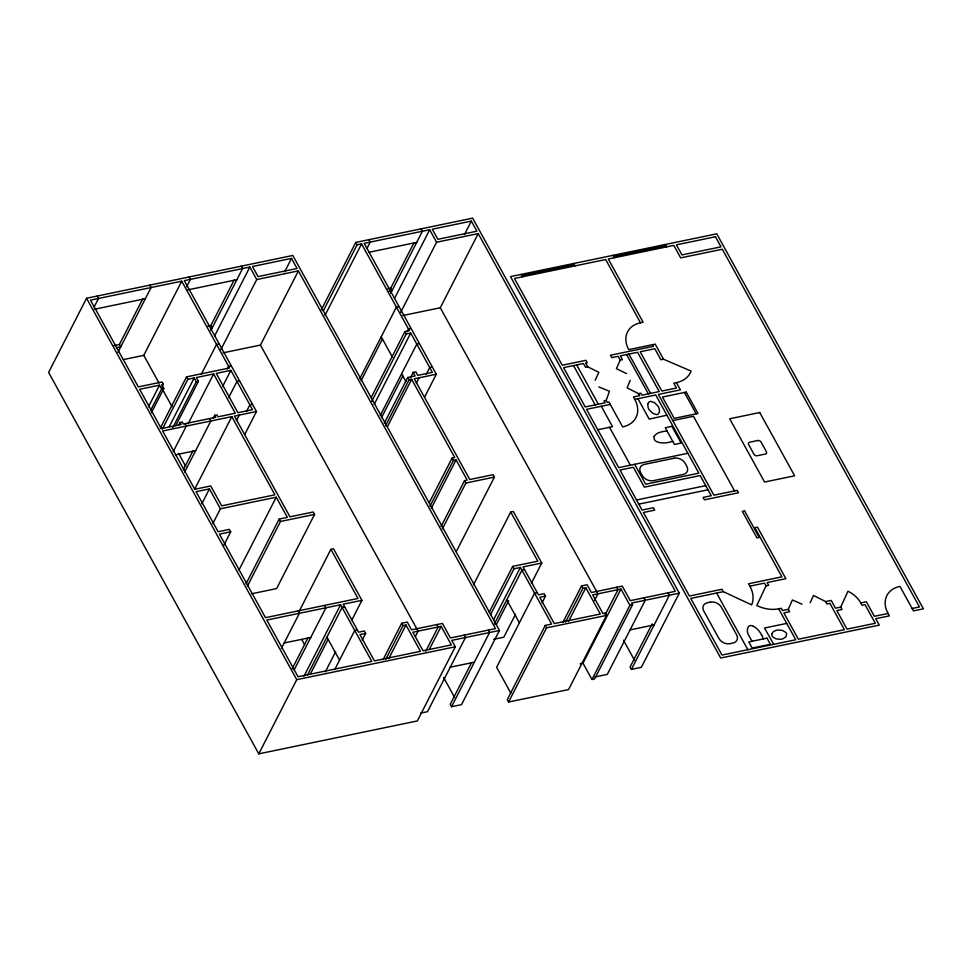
<?xml version="1.0" encoding="UTF-8"?>
<svg xmlns="http://www.w3.org/2000/svg" width="972" height="972" viewBox="0 0 972 972"><rect width="100%" height="100%" fill="white"/><g stroke="black" fill="none" stroke-linecap="round" stroke-linejoin="round"><path stroke-width="1.46" d="M630.196 380.295L627.122 387.901L638.616 393.636L639.722 395.628L633.452 396.928L634.777 399.334A28.868 21.287 27.1 0 1 622.663 426.915L608.946 402.019L607.318 402.359L606.212 400.367L609.42 391.266L598.801 386.905M652.577 344.671L653.488 346.311L610.477 355.23L611.801 357.635L618.107 356.323L620.197 360.114L616.418 368.692L626.49 373.576M810.198 602.725L813.503 595.459L825.641 601.583L826.965 603.977L829.918 603.369L844.401 629.674L798.364 639.224L783.869 612.919L789.604 611.728L788.28 609.335L792.399 599.967L802.022 604.171M840.719 607.087L847.985 591.243A23.632 17.423 27.1 0 1 860.779 602.932L862.103 605.325L865.068 604.718L875.298 623.271L847.025 629.127L836.807 610.586L842.044 609.493L840.719 607.087L835.483 608.18L831.206 600.429L825.641 601.583M595.143 380.283L598.874 372.325L587.744 366.845L585.654 363.054L587.282 362.726L585.958 360.32L562.253 365.241L514.443 278.466L605.665 259.536L640.512 322.765A28.103 20.728 27.1 0 0 628.714 349.616L655.201 344.124L663.512 359.215L691.08 371.085A30.059 22.162 27.1 0 1 676.427 382.64L673.803 383.187L676.463 388.01L661.847 391.048L640.196 351.743L654.812 348.717L660.899 359.762L663.512 359.215M676.427 382.64L680.412 389.869L658.384 394.438L713.898 495.185L737.189 490.35L738.513 492.755L704.421 499.827L703.096 497.421L711.273 495.72L700.168 475.563L644.351 487.142L633.392 467.265L620.014 470.035L642.079 510.081L653.366 507.736L654.691 510.142L643.403 512.487L689.427 596.018L721.989 589.263L723.314 591.656L751.648 604.876A31.286 23.061 27.1 0 0 749.874 586.152L748.549 583.747L781.925 576.821L754.831 527.675L757.455 527.128L785.862 578.68L767.139 582.568L768.645 585.302L766.033 585.849L756.775 605.507A29.464 21.724 27.1 0 0 778.681 608.812L781.294 608.265L782.545 610.525L788.28 609.335M654.18 436.61C652.613 442.758 662.126 443.366 666.294 442.758A21.736 16.026 27.1 0 0 668.129 442.527L672.782 441.373M86.557 298.258L48.6 372.422L258.783 753.847L417.34 720.945L455.297 646.781L451.761 640.366L499.462 630.476L292.803 255.466L86.557 298.258L296.739 679.671L258.783 753.847M94.077 307.103L98.5 298.453L97.176 296.047M113.566 345.692L119.41 344.477L142.714 298.939M117.977 352.265L151.097 287.542L149.773 285.136M123.359 359.591L143.771 355.363L181.728 281.187L229.538 367.963L186.527 376.881L160.307 428.13M186.6 286.801L190.403 279.389L189.078 276.984M148.485 406.746L159.517 385.167L161.607 388.958L150.563 410.524M161.96 387.075L163.345 384.377L162.02 381.972L138.316 386.892L90.493 300.117L181.728 281.187M151.377 412.772L163.806 388.496L161.716 384.705L163.345 384.377M207.984 326.094L210.888 325.498L234.191 279.96M210.827 330.602L242.575 268.564L241.25 266.158M162.324 429.187L187.851 379.287L194.169 377.974L196.259 381.765L172.797 427.619M214.654 335.826L249.84 267.057L256.73 279.547L220.838 349.665M169.322 426.526L194.169 377.974M201.386 374.086L216.562 344.416L219.186 343.869M175.677 425.809L198.446 381.316L196.356 377.525L213.633 373.941L235.285 413.234L217.971 416.83L216.865 414.837L214.678 415.299L213.293 417.996M178.702 425.165L180.075 422.468L182.274 422.018L183.368 424.011L215.772 417.292L214.678 415.299M173.21 451.701L186.32 426.076L184.996 423.671M188.094 423.841L213.633 373.941M227.254 369.02L228.639 366.323L231.251 365.776M222.588 386.552L230.862 370.368L252.526 409.662L237.909 412.699L216.246 373.394L230.862 370.368M183.283 469.828L192.942 450.947M284.614 271.893L291.515 258.406L297.067 268.491L258.017 276.595L252.465 266.51L291.515 258.406M184.607 472.234L210.827 420.985L209.502 418.592M228.675 397.597L236.961 381.413L239.574 380.878M223.086 352.824L260.435 345.072L298.392 270.896L495.513 628.617L450.437 637.96L442.418 623.429L411.533 629.832L407.268 622.08L401.703 623.234L383.065 659.648M194.558 489.451L231.822 416.636L274.906 494.809L221.701 505.853L210.742 485.964L194.74 489.293L162.616 430.997L231.822 416.636M236.475 420.487L239.234 415.093M246.414 411.581L249.865 404.838L252.477 404.303M201.86 503.751L209.442 488.916L220.401 508.793L212.807 523.629M244.737 434.448L256.462 411.521L184.34 280.641L249.84 267.057M321.282 309.825L355.788 242.405L472.647 218.153L679.294 593.163L641.338 667.339L631.411 669.392L630.087 666.999L652.163 623.842M323.299 310.882L357.113 244.798L361.56 243.875L409.382 330.65L404.935 331.573L371.122 397.657M324.988 315.353L361.56 243.875M367.076 248.261L370.235 242.077L368.91 239.683M223.839 545.28L230.741 531.793L229.416 529.388L218.129 531.733L196.065 491.686L209.442 488.916M238.966 570.042L276.23 497.214L287.335 517.383L279.158 519.072L246.038 583.808M387.828 288.793L390.72 288.186L414.023 242.66M390.671 293.289L422.407 231.251L421.095 228.857M247.362 586.213L280.483 521.478L314.563 514.407L313.239 512.001L289.948 516.837L234.434 416.089L256.462 411.521M394.486 298.526L429.685 229.744L436.562 242.235L400.683 312.364M359.834 378.582L396.406 307.103L399.018 306.569M361.074 380.732L382.458 338.936M407.098 331.707L408.471 329.01L411.095 328.475M371.754 401.412L406.26 333.979L410.706 333.056L432.358 372.349L417.741 375.386L415.797 371.851L413.173 372.398L410.415 377.792M314.563 514.407L276.607 588.57L251.42 593.807M374.135 404.534L410.706 333.056M464.446 234.592L471.347 221.106L476.9 231.19L437.862 239.294L432.297 229.21L471.347 221.106M380.222 415.579L416.794 344.112L419.406 343.566M381.461 417.729L402.845 375.933M402.918 315.511L440.28 307.76L478.224 233.596L675.358 591.304L630.269 600.66L622.262 586.116L591.377 592.519L587.1 584.767L581.535 585.922L562.91 622.335M384.232 423.318L407.693 377.476L415.129 375.933L413.173 372.398M385.556 425.724L409.018 379.87L411.654 379.323L454.738 457.508L452.102 458.055L429.332 502.548M387.5 426.526L411.654 379.323M299.145 611.364L330.893 549.326L333.505 548.779L361.924 600.332L351.572 620.561M416.308 383.187L419.066 377.792M281.43 648.373L299.376 613.308L298.052 610.914M426.246 374.281L429.697 367.538L432.321 366.991M424.57 397.135L436.307 374.22L364.184 243.34L429.685 229.744M292.171 668.785L308.051 637.766M294.188 669.842L325.936 607.804L324.612 605.398M304.005 676.233L340.577 604.766L371.802 661.422L298.027 676.731L266.814 620.063L340.577 604.766M307.577 674.933L342.083 607.5L344.708 606.965M310.202 674.386L328.135 639.321M325.341 671.81L335.692 651.58M334.72 669.574L354.744 630.464L357.356 629.917M429.964 506.303L453.426 460.449L456.062 459.902L467.168 480.071L464.543 480.618L441.081 526.472M362.216 640.135L365.666 633.392L364.342 630.986L358.595 632.177L343.189 604.22L361.924 600.332M431.216 508.453L456.062 459.902M442.394 528.865L465.867 483.023L494.408 477.094L493.083 474.701L469.792 479.524L414.279 378.788L436.307 374.22M385.775 659.344L403.028 625.64L405.968 625.02L420.463 651.325L374.414 660.875L359.919 634.582L365.666 633.392M388.715 658.737L405.968 625.02M456.451 551.27L494.408 477.094M415.348 636.538L418.106 631.144L260.435 345.072M425.748 651.252L438.165 626.989L436.841 624.583M429.393 649.296L441.13 626.369L451.348 644.922L423.087 650.778L412.857 632.237L441.13 626.369M473.461 584.84L510.725 512.013L513.35 511.479L541.756 563.031L531.405 583.261M489.22 612.239L512.681 566.384L537.82 561.172L510.725 512.013M490.544 614.644L514.006 568.79L520.409 567.454L551.634 624.109L545.219 625.446L507.263 699.621L508.587 702.015L568.559 689.573L606.516 615.41L605.192 613.004L602.919 613.478L592.701 594.925L620.962 589.056L629.929 605.325L591.972 679.501L583.018 663.232L620.962 589.056M471.639 662.491L450.243 704.299L451.567 706.705L461.506 704.639L499.462 630.476M493.497 620.051L520.409 567.454M451.567 706.705L489.524 632.529L488.199 630.135M494.323 624.133L521.928 570.2L524.54 569.653M496.242 624.947L508.672 600.672M515.537 614.28L503.8 637.195L493.715 639.297M542.048 602.822L545.499 596.079L544.174 593.673L538.439 594.864L523.033 566.919L541.756 563.031M508.587 702.015L546.543 627.851L606.516 615.41M565.607 622.044L582.86 588.327L585.812 587.72L600.295 614.025L554.259 623.574L539.764 597.27L545.499 596.079M568.559 621.424L585.812 587.72M594.487 600.575L597.938 593.843L440.28 307.76M604.888 615.3L617.998 589.676L616.673 587.27M679.294 593.163L631.593 603.065L632.553 604.778L594.597 678.954L591.972 679.501M631.411 669.392L669.356 595.229L668.043 592.823M666.901 415.202L649.199 419.126L637.924 398.678M94.272 309.278L145.411 298.671M187.608 289.911L236.876 279.693M368.886 252.307L416.721 242.38M256.73 279.547L298.392 270.896M436.562 242.235L478.224 233.596M116.361 347.782L120.735 346.883L119.41 344.477M389.152 291.199L392.044 290.592L390.72 288.186M521.782 275.598L574.379 264.688M613.684 256.535L665.856 245.709M159.517 385.167L139.64 389.286L161.291 428.591L181.181 424.46L180.075 422.468M161.607 388.958L163.806 388.496M196.259 381.765L198.446 381.316M640.512 322.765L643.124 322.218L608.29 258.989L673.79 245.406L680.667 257.884L722.33 249.245L919.463 606.965L912.149 608.484M587.744 366.845L585.545 367.295L583.467 363.516L563.578 367.635L585.241 406.94L605.119 402.809L604.025 400.816L606.212 400.367M620.197 360.114L622.396 359.652L620.306 355.873L637.571 352.289L659.235 391.582L641.909 395.179L640.815 393.186L638.616 393.636M175.47 454.847L195.651 450.656M610.258 404.425L586.566 409.334L618.69 467.629L687.884 453.28M634.777 399.334L655.76 394.984L698.844 473.157L645.639 484.202L634.68 464.312M597.804 429.745L612.53 426.684L601.279 406.284M220.401 508.793L276.23 497.214M672.782 420.56L693.449 416.271L734.565 490.896M230.741 531.793L219.453 534.138L265.49 617.67L357.975 598.473L330.893 549.326M636.526 499.997L705.721 485.648M638.798 504.14L708.005 489.779M284.189 642.978L310.748 637.474M537.188 592.616L534.576 593.151L496.619 667.327L510.835 693.121M629.929 605.325L632.553 604.778M296.739 679.671L455.297 646.781M723.314 591.656L690.752 598.412L721.977 655.067L795.74 639.77L778.681 608.812M749.874 586.152L764.514 583.115L766.033 585.849M450.255 667.193L474.348 662.199M630.087 629.892L654.18 624.899M860.779 602.932L866.368 601.765L874.375 616.309L888.056 613.478A28.37 20.922 27.1 0 1 899.963 586.371L913.461 610.878L923.4 608.824L716.753 233.815L510.494 276.607L720.677 658.02L879.235 625.13L875.699 618.714L889.38 615.884L888.056 613.478M580.053 663.84L583.018 663.232M786.749 623.392L764.466 628.021L773.736 644.339M420.645 713.12L427.486 711.698L465.442 637.535L464.118 635.129M595.01 676.949L607.318 674.398L645.274 600.222L643.95 597.816M662.819 431.459L667.096 431.046M753.312 626.345C747.298 622.736 745.937 631.654 748.804 635.287A21.736 16.026 27.1 0 0 749.546 636.927L752.146 641.253M665.2 244.507L666.513 246.912M613.016 255.332L614.34 257.738M684.397 392.469L696.171 413.817M628.896 354.051L650.572 393.381M626.673 354.537L648.336 393.842M573.723 263.485L575.047 265.891M716.631 593.054L747.845 649.709M576.7 364.913L598.351 404.218M609.517 427.315L630.403 465.199M573.529 365.581L595.18 404.874M521.126 274.396L522.45 276.801M623.477 640.208L634.461 660.158M581.535 585.922L582.86 588.327M355.788 242.405L357.113 244.798M404.935 331.573L406.26 333.979M512.681 566.384L514.006 568.79M545.219 625.446L546.543 627.851M407.693 377.476L409.018 379.87M452.102 458.055L453.426 460.449M464.543 480.618L465.867 483.023M381.218 336.774L392.579 357.392M401.606 373.77L405.919 381.583M506.74 599.87L519.388 622.821M443.633 677.52L454.629 697.471M401.703 623.234L403.028 625.64M210.888 325.498L212.212 327.904M279.158 519.072L280.483 521.478M186.527 376.881L187.851 379.287M326.908 637.17L339.556 660.134M301.721 639.442L304.649 644.752M143.771 355.363L159.019 383.017M162.64 389.602L172.08 406.733M178.569 453.353L185.786 466.451M761.817 635.117L763.385 638.92M653.986 436.501A16.864 12.429 27.1 0 1 662.916 431.677M753.409 626.211A16.864 12.429 27.1 0 1 761.574 635.141M647.656 404.121L648.19 407.803A12.016 8.857 27.1 0 0 649.49 410.172L652.71 413.294L656.258 414.558A3.997 2.952 27.1 0 0 658.032 414.193L659.599 411.873L659.065 408.179A12.016 8.857 27.1 0 0 657.765 405.822L654.545 402.687L650.997 401.424A3.997 2.952 27.1 0 0 649.223 401.8L647.656 404.121M771.841 633.902L771.853 635.275A3.997 2.952 27.1 0 0 772.752 636.903L775.996 638.847L780.394 639.309A12.016 8.857 27.1 0 0 782.958 638.774L785.996 636.769L786.652 634.023A3.997 2.952 27.1 0 0 785.753 632.395L782.509 630.451L778.122 629.99A12.016 8.857 27.1 0 0 775.547 630.524L772.886 632.104L771.841 633.902M715.453 236.755L676.403 244.859L681.967 254.943L721.005 246.839L715.453 236.755M686.208 392.093L662.442 397.026L674.203 418.373L697.969 413.44L686.208 392.093M671.907 426.344L665.261 427.729L674.483 444.459L681.129 443.074L671.907 426.344M759.752 412.529L729.705 418.762L764.575 482.039L794.634 475.806L759.752 412.529M757.856 440.523L749.679 442.224A2.479 1.823 27.1 0 0 748.647 444.593L753.968 454.252A2.479 1.823 27.1 0 0 757.127 455.747L765.304 454.046A2.479 1.823 27.1 0 0 766.349 451.676L761.015 442.017A2.479 1.823 27.1 0 0 757.856 440.523M674.216 458.201L644.278 464.409A8.627 6.367 27.1 0 0 640.657 472.647L642.213 475.478A8.627 6.367 27.1 0 0 653.257 480.678L683.182 474.47A8.627 6.367 27.1 0 0 686.815 466.232L685.248 463.401A8.627 6.367 27.1 0 0 674.216 458.201M744.576 510.908L742.329 511.381L756.933 537.893L759.193 537.431L744.576 510.908M710.447 602.105L707.361 602.749A8.627 6.367 27.1 0 0 703.74 610.999L718.891 638.47A8.627 6.367 27.1 0 0 729.923 643.683L732.997 643.039A8.627 6.367 27.1 0 0 736.618 634.789L721.479 607.318A8.627 6.367 27.1 0 0 710.447 602.105M767.005 638.167L748.78 641.957L752.146 648.057L770.371 644.266L767.005 638.167"/></g></svg>
